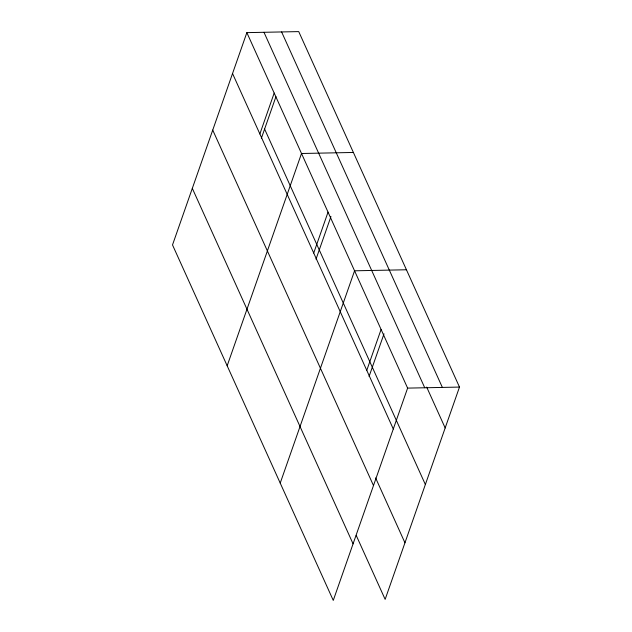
<?xml version="1.0" encoding="UTF-8"?>
<svg xmlns="http://www.w3.org/2000/svg" width="632" height="632" viewBox="0 0 632 632"><rect width="100%" height="100%" fill="white"/><g stroke="black" fill="none" stroke-linecap="round" stroke-linejoin="round"><path stroke-width="0.95" d="M246.859 32.635L172.512 244.924L333.269 600.4L407.616 388.111L246.859 32.635L298.731 31.6L459.488 387.076L385.141 599.365L356.211 535.383M259.87 133.952L274.185 93.062M261.364 138.297L275.971 96.593M227.172 365.786L301.511 153.497L353.391 152.462M313.717 253.037L328.04 212.147M316.024 259.16L330.955 216.531M280.221 483.093L354.56 270.804L406.439 269.769M366.773 370.344L381.088 329.454M369.072 376.467L384.003 333.838M407.616 388.111L459.488 387.076M281.611 31.94L442.368 387.416M426.679 387.084L445.173 427.959M263.978 32.295L424.736 387.764M264.603 129.047L425.36 484.523M232.537 73.517L393.294 428.994M375.613 477.926L404.954 542.801M212.731 130.081L373.488 485.558M192.318 188.36L353.075 543.836"/></g></svg>
